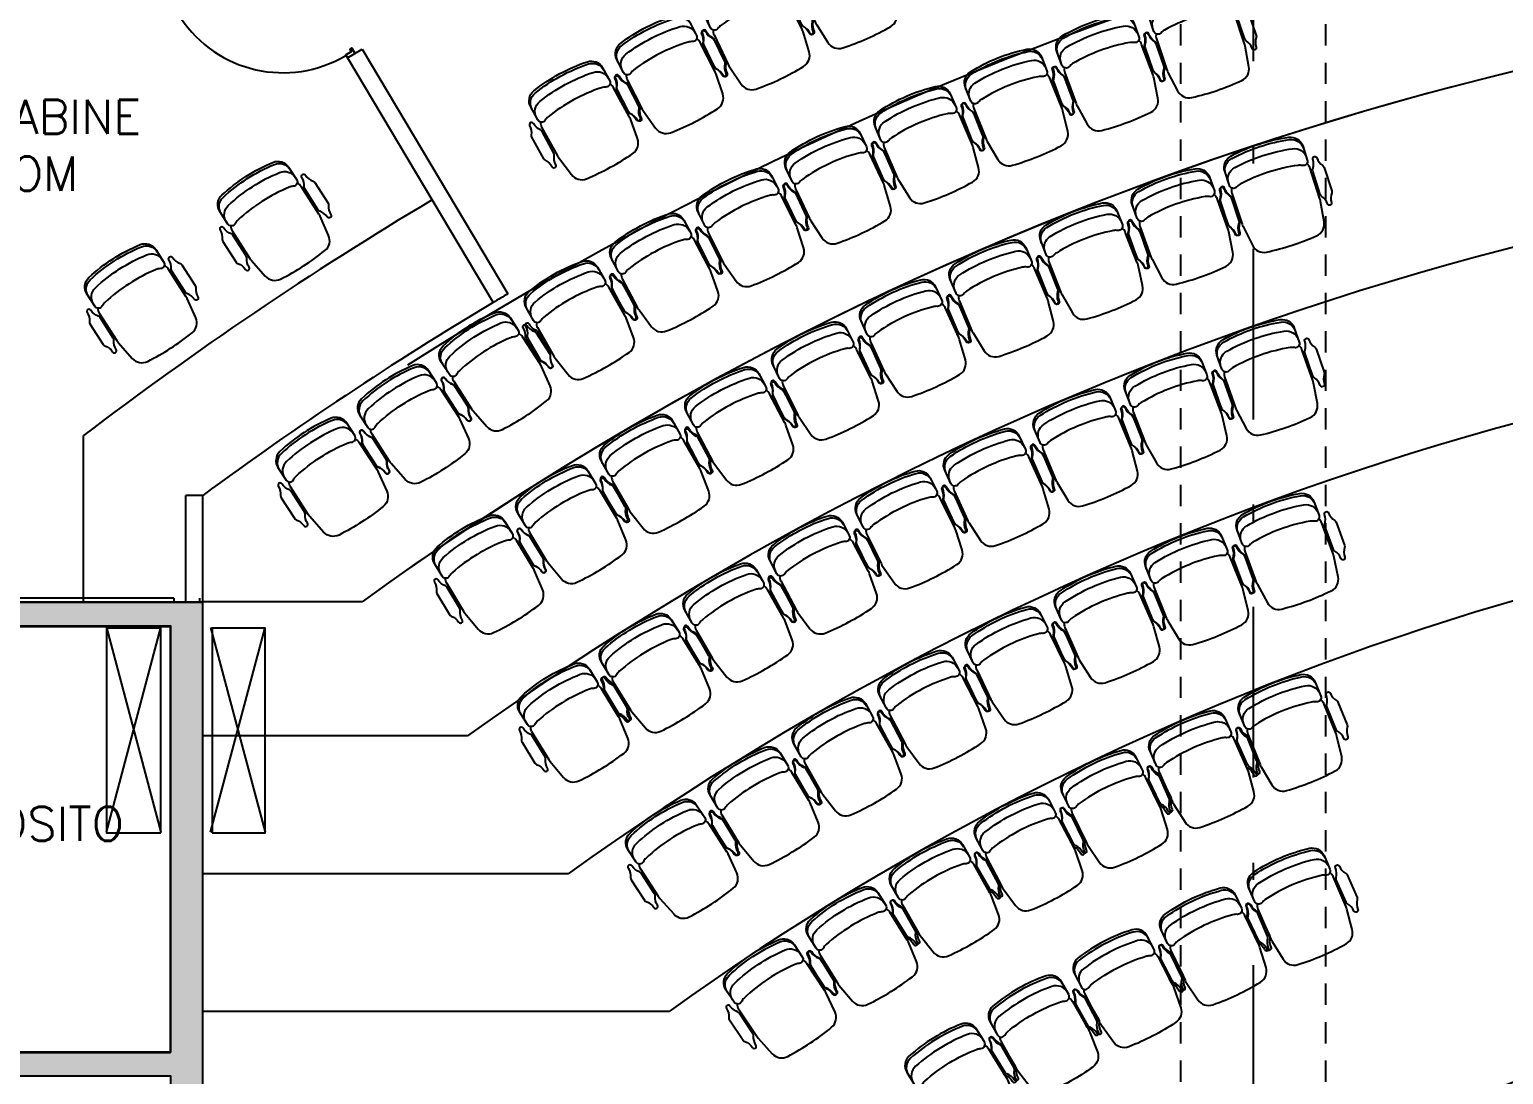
# Model space of a CAD drawing. Header units: millimetres. Extents: x 182 to 575, y -105 to 95.
# Drawn here: x 311.9 to 320.53, y 46.27 to 52.4 of the extents above; entities that cross this region are included whole.
import ezdxf

# ---------------------------------------------------------------- set-up
doc = ezdxf.new("R2010")
doc.units = ezdxf.units.MM
doc.header["$MEASUREMENT"] = 0
doc.linetypes.add('DASHDOT', pattern=[1, 0.5, -0.25, 0, -0.25])
doc.linetypes.add('HIDDEN2', pattern=[0.1875, 0.125, -0.0625])
for name, color, linetype in [('base', 253, 'Continuous'), ('EIXOS', 31, 'DASHDOT'), ('ESTR', 3, 'Continuous'), ('LAY_2', 2, 'Continuous'), ('Mob', 252, 'Continuous'), ('PISO', 252, 'Continuous')]:
    doc.layers.add(name, color=color, linetype=linetype)
doc.styles.get("Standard").update_dxf_attribs({"font": 'romans.shx'})

# ---------------------------------------------------------------- blocks, each defined once
blk = doc.blocks.new('XR_BL2_AND_MON-REV15$0$P2000501')
for points in [[(0.2315, -0.362, 0.149389), (0.24, -0.3341), (0.24, -0.1416, 0.03724), (0.2389, -0.1267), (0.2207, -0.0055, 0.342214), (0.1543, 0.058, 0.051556), (-0.1543, 0.058, 0.342214), (-0.2207, -0.0055), (-0.2389, -0.1267, 0.03724), (-0.24, -0.1416), (-0.24, -0.3341, 0.149389), (-0.2315, -0.362)], [(0.24, -0.397, -0.36261), (0.1784, -0.4708, -0.08991), (-0.1784, -0.4708, -0.36261), (-0.24, -0.397)], [(0.24, -0.453, -0.36261), (0.1784, -0.5268, -0.08991), (-0.1784, -0.5268, -0.36261), (-0.24, -0.453)]]:
    blk.add_lwpolyline(points, format="xyb")
for points in [[(-0.2541, -0.1536, -0.164851), (-0.25, -0.1658), (-0.25, -0.3099, -0.164851), (-0.2541, -0.322, 0.162089), (-0.2725, -0.3753, -1), (-0.2975, -0.3753, 0.162089), (-0.3159, -0.322, -0.164851), (-0.32, -0.3099), (-0.32, -0.1658, -0.164851), (-0.3159, -0.1536, 0.162089), (-0.2975, -0.1003, -1), (-0.2725, -0.1003, 0.162089)], [(0.25, -0.1658), (0.25, -0.3099, 0.164851), (0.2541, -0.322, -0.162089), (0.2725, -0.3753, 1), (0.2975, -0.3753, -0.162089), (0.3159, -0.322, 0.164851), (0.32, -0.3099), (0.32, -0.1658, 0.164851), (0.3159, -0.1536, -0.162089), (0.2975, -0.1003, 1), (0.2725, -0.1003, -0.162089), (0.2541, -0.1536, 0.164851)], [(-0.1784, -0.3681, 0.08991), (0.1784, -0.3681, 0.086278), (0.2025, -0.3592, -0.57735), (0.24, -0.3809), (0.24, -0.468, -0.36261), (0.1784, -0.5418, -0.08991), (-0.1784, -0.5418, -0.36261), (-0.24, -0.468), (-0.24, -0.3809, -0.57735), (-0.2025, -0.3592, 0.086278)]]:
    blk.add_lwpolyline(points, format="xyb", close=True)

msp = doc.modelspace()

# ---------------------------------------------------------------- hatches: boundary and pattern name
at = {"layer": 'base'}
msp.add_hatch(color=256, dxfattribs=at).paths.add_polyline_path([(307.7613, 48.7989), (307.7613, 50.5458), (307.5913, 50.5458), (307.5913, 50.4558), (307.6213, 50.4558), (307.6213, 47.0021), (307.5913, 47.0021), (307.5913, 46.9121), (307.7613, 46.9121), (307.7613, 48.6589), (310.821, 48.6589), (310.821, 44.4989), (309.3334, 44.4989), (309.3334, 44.3589), (311.011, 44.3589), (311.011, 44.4989), (310.961, 44.4989), (310.961, 46.2607), (312.7213, 46.2607), (312.7213, 44.7582), (312.8163, 44.8532), (312.9113, 44.7582), (312.9113, 49.0389), (311.811, 49.0389), (311.811, 48.8989), (312.7213, 48.8989), (312.7213, 46.4007), (310.961, 46.4007), (310.961, 48.8989), (311.011, 48.8989), (311.011, 49.0389), (310.961, 49.0389), (310.961, 52.9589), (312.4621, 52.9589), (312.3921, 53.0289), (312.4621, 53.0989), (309.3334, 53.0989), (309.3334, 52.9589), (310.821, 52.9589), (310.821, 48.7989)])
at = {"layer": 'PISO'}
h = msp.add_hatch(dxfattribs=at)
h.set_pattern_fill('ANSI31', color=256, angle=45)
h.set_pattern_definition([(90, (0.27552, 47.07979), (-0.125, 0), [])])
h.paths.add_polyline_path([(330.1505, 46.1838, 0.183373), (320.4822, 46.1838), (320.4822, 44.8768), (330.1505, 44.8807)])

# ---------------------------------------------------------------- linework, layer by layer
at = {"layer": 'base', "extrusion": (-2.28982e-05, -4.81365e-07, 1)}
msp.add_line((313.7582, 52.2293), (313.7608, 52.225), dxfattribs=at)
at = {"layer": 'base'}
for p, q in [((312.7413, 49.061, 195.166), (310.966, 49.061, 195.166)), ((312.7413, 49.061, 195.166), (312.7413, 49.0364, 195.166)), ((312.8913, 49.061, 195.166), (312.8913, 49.0364, 195.166)), ((312.9113, 49.0364, 195.166), (311.811, 49.0364, 195.166)), ((312.9113, 44.7557, 195.166), (312.9113, 49.0364, 195.166)), ((311.811, 48.8964, 195.166), (312.7213, 48.8964, 195.166)), ((312.3463, 47.6889), (312.6663, 48.8889)), ((312.3463, 48.8889), (312.6663, 47.6889)), ((312.7213, 46.3981, 195.166), (312.7213, 48.8964, 195.166)), ((312.9563, 47.6889), (313.2763, 48.8889)), ((312.9563, 48.8889), (313.2763, 47.6889)), ((310.961, 46.3981, 195.166), (312.7213, 46.3981, 195.166))]:
    msp.add_line(p, q, dxfattribs=at)
at = {"layer": 'base', "extrusion": (-2.28982e-05, -4.81365e-07, 1), "elevation": -0.0072}
msp.add_lwpolyline([(313.7867, 52.2852, 0.414214), (313.7845, 52.2857), (313.7743, 52.2797, 0.414214), (313.7738, 52.2775), (313.7802, 52.2667, -0.414214), (313.7799, 52.2656), (313.7494, 52.2473, 0.414214), (313.7488, 52.2451), (313.7574, 52.2307, 0.414214), (313.7596, 52.2302), (313.7651, 52.2334), (313.7647, 52.2341), (313.7592, 52.2308, -0.414214), (313.7581, 52.2311), (313.7495, 52.2456, -0.414214), (313.7498, 52.2466), (313.7804, 52.2649, 0.414214), (313.7809, 52.2671), (313.7745, 52.2779, -0.414214), (313.7747, 52.279), (313.7849, 52.285, -0.414214), (313.786, 52.2848), (313.8023, 52.2574, -0.414214), (313.802, 52.2563), (313.7965, 52.2531), (313.7969, 52.2524), (313.8024, 52.2557, 0.414214), (313.8029, 52.2579)], format="xyb", close=True, dxfattribs=at)
at = {"layer": 'base'}
for points in [[(310.961, 46.2607), (312.7213, 46.2607), (312.7213, 44.7582), (312.8163, 44.8532), (312.9113, 44.7582), (312.9113, 49.0389), (311.811, 49.0389)], [(311.811, 48.8989), (312.7213, 48.8989), (312.7213, 46.4007), (310.961, 46.4007)], [(312.6663, 47.6864), (312.6663, 48.8864), (312.3463, 48.8864), (312.3463, 47.6864), (312.6663, 47.6864)], [(312.9663, 47.6864), (313.2763, 47.6864), (313.2763, 48.8864), (312.9663, 48.8864), (312.9663, 47.6864)]]:
    msp.add_lwpolyline(points, dxfattribs=at)
at = {"layer": 'base', "extrusion": (-2.28982e-05, -4.81365e-07, 1)}
msp.add_arc((313.3808, 52.8625, -0.0072), 0.72, 213.58917, 300.80286, dxfattribs=at)
at = {"layer": 'EIXOS', "linetype": 'DASHDOT', "ltscale": 2}
msp.add_line((319.0663, 41.7102), (319.0663, 58.4931), dxfattribs=at)
at = {"layer": 'ESTR', "color": 1, "linetype": 'HIDDEN2'}
for p, q in [((318.6421, 44.4264), (318.6421, 53.0264)), ((319.4906, 44.4264), (319.4906, 53.0264))]:
    msp.add_line(p, q, dxfattribs=at)
at = {"layer": 'LAY_2'}
for p, q in [((313.7582, 52.2293, 0), (313.8441, 52.2805)), ((313.8441, 52.2805), (314.699, 50.8467)), ((313.7582, 52.2293), (314.6131, 50.7955)), ((312.9113, 49.6646, 195.166), (312.8113, 49.6646, 195.166))]:
    msp.add_line(p, q, dxfattribs=at)
for points in [[(312.2113, 49.041), (312.2113, 50.0146)], [(312.8113, 49.041), (312.8113, 49.6646)], [(312.9113, 49.041), (312.9113, 49.6646)]]:
    msp.add_lwpolyline(points, dxfattribs=at)
for radius, start, end in [(21.6013, 120.80286, 127.3496), (20.9013, 120.80286, 126.40607), (20.9013, 120.52874, 120.80286)]:
    msp.add_arc((325.3163, 32.8426), radius, start, end, dxfattribs=at)
at = {"layer": 'PISO'}
for p, q in [((313.8448, 49.041, 195.166), (312.9113, 49.041, 195.166)), ((314.4626, 48.2536, 195.166), (312.9113, 48.2536, 195.166)), ((314.4626, 48.2536, 195.166), (312.9113, 48.2536, 195.166)), ((315.0526, 47.4462, 195.166), (312.9113, 47.4462, 195.166)), ((315.0526, 47.4462, 195.166), (312.9113, 47.4462, 195.166)), ((315.6427, 46.6388, 195.166), (312.9113, 46.6388, 195.166)), ((315.6427, 46.6388, 195.166), (312.9113, 46.6388, 195.166))]:
    msp.add_line(p, q, dxfattribs=at)
for centre, radius, start, end in [((325.3163, 32.8426), 20.8513, 57.49475, 122.50525), ((325.1317, 33.4249), 19.2681, 90.04573, 125.85841), ((325.1317, 33.4249), 19.2681, 90.04573, 124.88629), ((325.1317, 33.4249), 18.2681, 90.04824, 125.73473), ((325.1317, 33.4249), 18.2681, 90.04824, 125.73473), ((325.1317, 33.4249), 17.2681, 90.05103, 125.71013), ((325.1317, 33.4249), 17.2681, 90.05103, 125.71013), ((325.1317, 33.4249), 16.2681, 89.52586, 125.68249), ((325.1317, 33.4249), 16.2681, 89.52586, 125.68249), ((325.3163, 33.4457), 13.6245, 69.21793, 110.78206)]:
    msp.add_arc(centre, radius, start, end, dxfattribs=at)

# ---------------------------------------------------------------- block references
at = {"layer": 'Mob'}
for p, rotation in [((316.7775, 52.4037), 203.9544986001748), ((316.2668, 52.1655), 205.5034832710196), ((318.833, 52.1016, 195.166), 198.7585599167971), ((315.7632, 51.9128), 207.0524679418645), ((318.3023, 51.9123, 195.166), 200.3075445876406), ((317.7759, 51.7111, 195.166), 201.8565292584853), ((315.267, 51.6458), 208.6014526127114), ((317.2561, 51.4934, 195.166), 203.4055139293316), ((316.7428, 51.2608, 195.166), 204.9544986001748), ((319.2722, 51.1939, 251.1069), 198.0481521778712), ((313.4655, 51.0649), 212.7517705517532), ((316.2364, 51.0137, 195.166), 206.5034832710197), ((318.7401, 51.0096, 251.1069), 199.6895868345219), ((315.7373, 50.7523, 195.166), 208.0524679418646), ((318.2139, 50.8093, 251.1069), 201.3310214911766), ((312.6869, 50.5823), 212.7517705517532), ((317.6939, 50.5932, 251.1069), 202.9724561478291), ((315.2458, 50.4767, 195.166), 209.6014526127114), ((317.1807, 50.3617, 251.1069), 204.6138908044769), ((314.7642, 50.1831, 195.166), 212.9005367684157), ((316.6746, 50.1148, 251.1069), 206.2553254611303), ((319.2346, 50.1245, 251.1069), 199.3546159074675), ((318.707, 49.9288, 251.1069), 201.085903245398), ((316.1761, 49.8527, 251.1069), 207.8967601177853), ((318.1855, 49.7161, 251.1069), 202.8171905833259), ((315.6859, 49.5758, 251.1069), 209.5381947744323), ((317.671, 49.4869, 251.1069), 204.5484779212537), ((315.2043, 49.2843, 251.1069), 211.1796294310835), ((317.1645, 49.2418, 251.1069), 206.2797652591811), ((319.3575, 49.1058, 251.1069), 200.2210060581311), ((314.7166, 48.9892, 251.1069), 211.1796294310835), ((316.666, 48.9808, 251.1069), 208.0110525971059), ((318.8334, 48.902, 251.1069), 202.0525528807885), ((316.1761, 48.704, 251.1069), 209.7423399350377), ((318.3161, 48.6816, 251.1069), 203.8840997034522), ((315.6954, 48.4119, 251.1069), 211.4736272729652), ((317.8065, 48.444, 251.1069), 205.7156465261131), ((317.3055, 48.1891, 251.1069), 207.5471933487713), ((315.2164, 48.1208, 251.1069), 211.4736272729652), ((319.3809, 48.0447, 251.1069), 201.936503453052), ((316.8134, 47.9176, 251.1069), 209.378740171426), ((318.8698, 47.8332, 251.1069), 203.8806356864075), ((316.3309, 47.6298, 251.1069), 211.2102869940889), ((318.3663, 47.6038, 251.1069), 205.8247679197507), ((315.8581, 47.3257, 251.1069), 213.0418338167531), ((317.8711, 47.3567, 251.1069), 207.7689001531099), ((317.3848, 47.0922, 251.1069), 209.7130323864611), ((319.4452, 47.0273), 203.3110169828439), ((316.9081, 46.8108, 251.1069), 211.6571646198098), ((318.9434, 46.7964), 205.3824824561408), ((316.4346, 46.5085, 251.1069), 213.6012968531631)]:
    msp.add_blockref('XR_BL2_AND_MON-REV15$0$P2000501', p, dxfattribs=dict(at, rotation=rotation))
at = {"layer": 'Mob', "xscale": -1}
for p, rotation in [((314.2857, 49.8734, 195.166), 212.9005367684162), ((313.8073, 49.5644, 195.166), 212.9005367684162), ((318.4471, 46.5537), 207.4539479294336), ((317.9632, 46.2872), 209.5254134027358), ((317.4858, 46.0093), 211.5968788760326)]:
    msp.add_blockref('XR_BL2_AND_MON-REV15$0$P2000501', p, dxfattribs=dict(at, rotation=rotation))

# ---------------------------------------------------------------- texts
at = {"layer": 'LAY_2', "char_height": 0.2, "attachment_point": 1}
for s, insert in [('CABINE SOM', (311.6157, 51.984, 195.166)), ('DEPÓSITO', (311.1715, 47.8387))]:
    msp.add_mtext_dynamic_manual_height_columns(s, width=1.519983, gutter_width=1, heights=[0], dxfattribs=dict(at, insert=insert))

doc.saveas('drawing.dxf')
